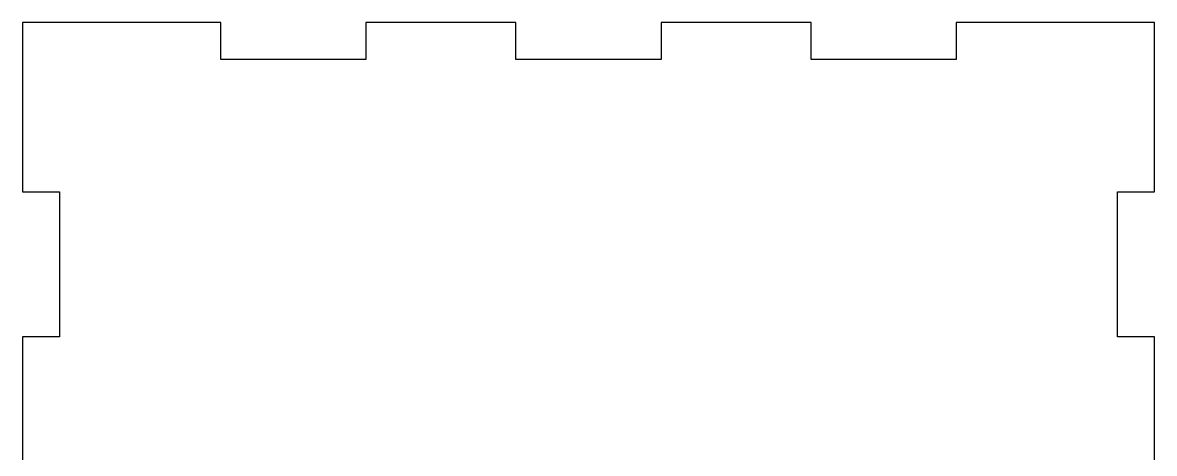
# Model space of a CAD drawing. Header units: centimetres. Extents: x 0 to 23.1, y -0.1 to 26.6.
# Drawn here: x 0 to 7.52, y 10.45 to 13.32 of the extents above; entities that cross this region are included whole.
import ezdxf

# ---------------------------------------------------------------- set-up
doc = ezdxf.new("R2010")
doc.units = ezdxf.units.CM
doc.header["$MEASUREMENT"] = 0
doc.layers.add('light v3_box', color=7, linetype='Continuous')

msp = doc.modelspace()

# ---------------------------------------------------------------- linework, layer by layer
at = {"layer": 'light v3_box'}
for p, q in [((0, 13.316), (0, 12.19)), ((1.316, 13.316), (0, 13.316)), ((1.316, 13.071), (1.316, 13.316)), ((2.28, 13.316), (2.28, 13.071)), ((3.276, 13.316), (2.28, 13.316)), ((3.276, 13.071), (3.276, 13.316)), ((4.24, 13.316), (4.24, 13.071)), ((5.236, 13.316), (4.24, 13.316)), ((5.236, 13.071), (5.236, 13.316)), ((7.516, 13.316), (6.2, 13.316)), ((6.2, 13.316), (6.2, 13.071)), ((7.516, 12.19), (7.516, 13.316)), ((2.28, 13.071), (1.316, 13.071)), ((4.24, 13.071), (3.276, 13.071)), ((6.2, 13.071), (5.236, 13.071)), ((0, 12.19), (0.245, 12.19)), ((0.245, 12.19), (0.245, 11.226)), ((7.271, 11.226), (7.271, 12.19)), ((7.271, 12.19), (7.516, 12.19)), ((0.245, 11.226), (0, 11.226)), ((0, 11.226), (0, 10.23)), ((7.516, 11.226), (7.271, 11.226)), ((7.516, 10.23), (7.516, 11.226))]:
    msp.add_line(p, q, dxfattribs=at)

doc.saveas('drawing.dxf')
